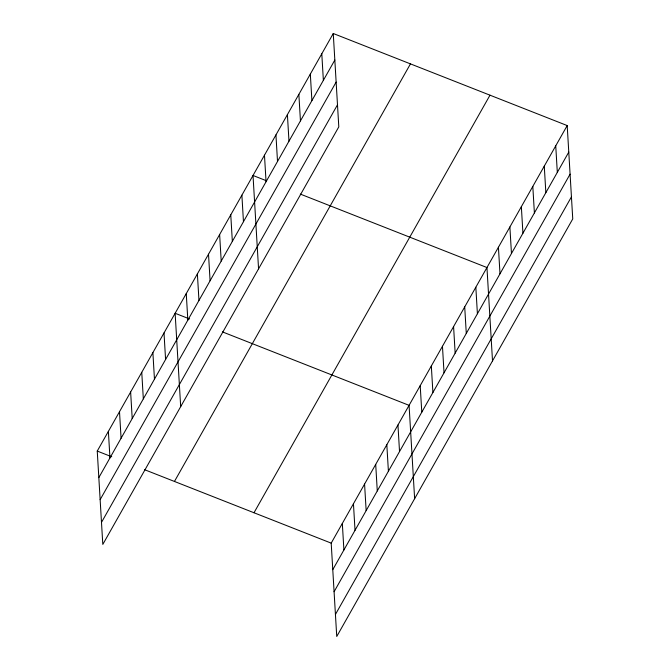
<?xml version="1.0" encoding="UTF-8"?>
<svg xmlns="http://www.w3.org/2000/svg" width="670" height="670" viewBox="0 0 670 670"><rect width="100%" height="100%" fill="white"/><g stroke="black" fill="none" stroke-linecap="round" stroke-linejoin="round"><path stroke-width="1" d="M333.258 33.5L338.802 126.864L102.803 544.434L97.251 451.069L333.258 33.5L567.197 125.566L572.75 218.922L336.742 636.5L331.198 543.135L567.197 125.566M98.825 477.609L334.833 60.04M100.14 499.661L336.139 82.092M101.488 522.382L337.487 104.813M174.451 481.454L410.459 63.885M253.997 512.759L489.996 95.182M332.772 569.676L568.78 152.098M334.087 591.727L570.086 174.158M335.435 614.449L571.435 196.871M266.526 180.791L253.017 175.473L258.561 268.838M300.302 194.082L486.956 267.539L492.509 360.904M189.61 318.97L175.13 313.275L180.682 406.64M222.423 331.885L409.077 405.342L414.63 498.698M97.251 451.069L111.731 456.772M144.536 469.678L331.198 543.135M555.74 145.851L557.314 172.383M544.274 166.127L545.849 192.667M532.809 186.411L534.392 212.951M521.352 206.695L522.927 233.227M509.887 226.979L511.461 253.511M498.421 247.255L499.996 273.796M475.834 287.229L477.409 313.761M464.712 306.91L466.286 333.451M453.582 326.6L455.156 353.132M442.46 346.281L444.034 372.822M431.329 365.971L432.904 392.503M420.207 385.652L421.782 412.192M397.955 425.023L399.529 451.563M386.825 444.713L388.407 471.244M375.703 464.394L377.277 490.934M364.572 484.083L366.155 510.615M353.45 503.765L355.025 530.305M321.793 53.784L323.367 80.316M342.328 523.454L343.903 549.986M310.327 74.06L311.902 100.601M298.862 94.344L300.445 120.885M287.405 114.629L288.979 141.169M275.94 134.913L277.514 161.445M264.474 155.189L266.057 181.729M241.887 195.163L243.461 221.695M230.765 214.844L232.339 241.384M219.634 234.534L221.209 261.066M208.512 254.215L210.087 280.755M197.382 273.904L198.965 300.436M186.26 293.586L187.835 320.126M164.008 332.957L165.582 359.497M152.886 352.646L154.46 379.187M141.755 372.327L143.33 398.868M130.633 392.017L132.208 418.557M119.503 411.698L121.077 438.239M108.381 431.388L109.955 457.928"/></g></svg>
